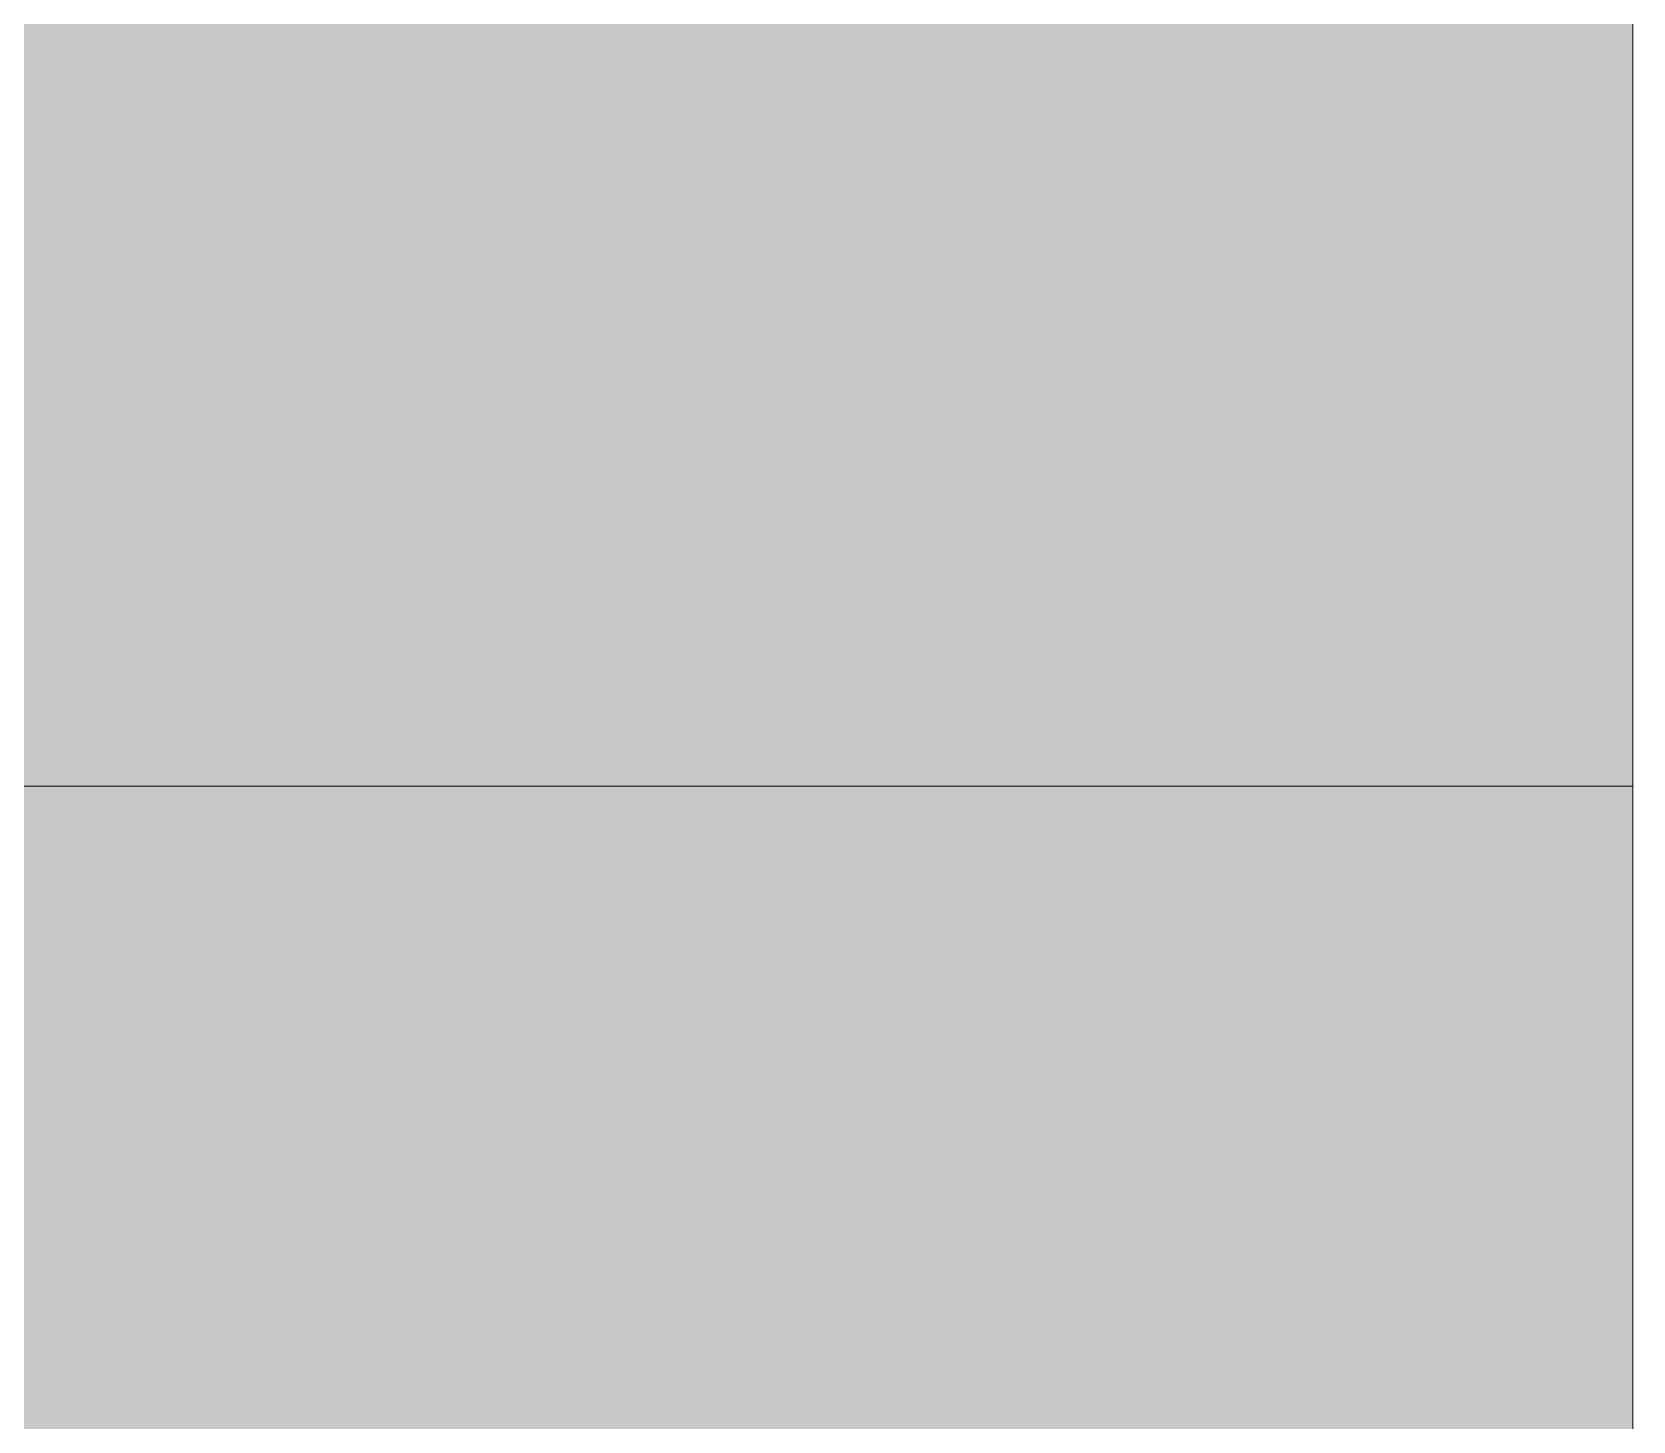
# Model space of a CAD drawing. Header units: inches. Extents: x -4110 to -1807, y 9775 to 11251.
# Drawn here: x -3479.600875 to -3479.598737, y 10026.363548 to 10026.365403 of the extents above; entities that cross this region are included whole.
import ezdxf

# ---------------------------------------------------------------- set-up
doc = ezdxf.new("R2010")
doc.units = ezdxf.units.IN
doc.header["$MEASUREMENT"] = 0
for name, color, linetype, lineweight in [('0-1', 7, 'Continuous', 5), ('0-2', 10, 'Continuous', 18), ('A-DOOR-1', 7, 'Continuous', 9), ('A-DOOR-5', 254, 'Continuous', 18)]:
    doc.layers.add(name, color=color, linetype=linetype, lineweight=lineweight)

# ---------------------------------------------------------------- blocks, each defined once
blk = doc.blocks.new('SLIDING - FLUSH - TRIPLE PANEL - SLIDING - FLUSH - 7-0 x 6-8-3853471-ENLARGED RCP - 3RD FLOOR PLAN - WEST')
at = {"layer": 'A-DOOR-5'}
for points in [[(42.25, 2.25), (42.25, 3), (-42.25, 3), (-42.25, 2.25), (42, 2.25)], [(44.75, 2.25), (44.75, 3), (42.25, 3), (42.25, 2.25), (43.625, 2.25)]]:
    blk.add_hatch(color=256, dxfattribs=at).paths.add_polyline_path(points, flags=0)
at = {"layer": 'A-DOOR-1'}
for p, q in [((42.25, 3), (-42.25, 3)), ((42.25, 2.25), (42.25, 3)), ((42.25, 3), (44.75, 3))]:
    blk.add_line(p, q, dxfattribs=at)
blk = doc.blocks.new('CTR - 1st Phase - Unit Layouts_rvt-1-ENLARGED RCP - 3RD FLOOR PLAN - WEST')
at = {"layer": '0-2', "rotation": 270}
blk.add_blockref('SLIDING - FLUSH - TRIPLE PANEL - SLIDING - FLUSH - 7-0 x 6-8-3853471-ENLARGED RCP - 3RD FLOOR PLAN - WEST', (-3482.5987367, 10068.6143961), dxfattribs=at)

msp = doc.modelspace()

# ---------------------------------------------------------------- block references
at = {"layer": '0-1'}
msp.add_blockref('CTR - 1st Phase - Unit Layouts_rvt-1-ENLARGED RCP - 3RD FLOOR PLAN - WEST', (0, 0), dxfattribs=at)

doc.saveas('drawing.dxf')
